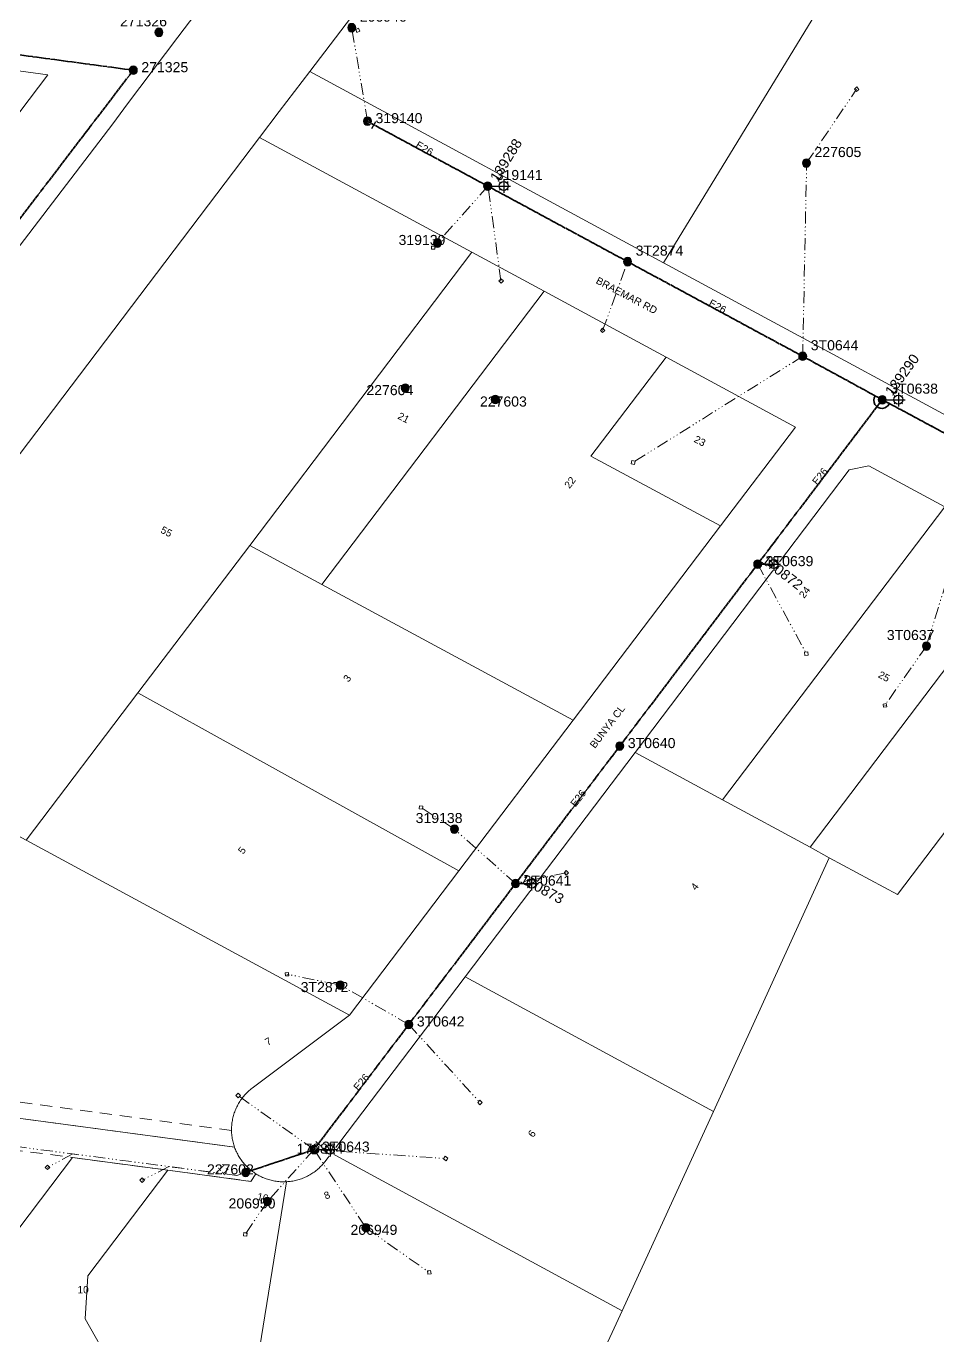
# Model space of a CAD drawing. Header units: metres. Extents: x 267072 to 270320, y 6186424 to 6191197.
# Drawn here: x 268296.5 to 268523.2, y 6187113.6 to 6187439 of the extents above; entities that cross this region are included whole.
import ezdxf
from ezdxf.enums import TextEntityAlignment as Align

# ---------------------------------------------------------------- set-up
doc = ezdxf.new("R2010")
doc.units = ezdxf.units.M
for name, pattern in [('Cable Exist OH', [1, 1, 0]), ('Dash', [5, 3, -2]), ('DASHED', [19.05, 12.7, -6.35]), ('PHANTOMX2', [6.6, 3, -0.75, 0.2, -0.75, 0.2, -0.75, 0.2, -0.75])]:
    doc.linetypes.add(name, pattern=pattern)
doc.layers.get('0').update_dxf_attribs({"color": 6})
for name, color, linetype, lineweight in [('_User_HV_Exist', 1, 'Continuous', 35), ('_User_LV_Exist', 5, 'Continuous', 35), ('Cadastre Easements_SP_EXT', 58, 'DASHED', 15), ('Cadastre Land Parcels_SP_EXT', 118, 'Continuous', 15), ('Cadastre Roads_SP_EXT', 218, 'Continuous', 15), ('Mains_HV_EXT', 13, 'Continuous', 25), ('Mains_LV_EXT', 163, 'Continuous', 25), ('Mains_SL_EXT', 131, 'Continuous', 25), ('Services_SP_EXT', 42, 'PHANTOMX2', 20)]:
    doc.layers.add(name, color=color, linetype=linetype, lineweight=lineweight)
doc.layers.add('Equip_SP_SL_EXT', color=7, linetype='Continuous')
doc.layers.add('SupportsOH_SP_TR_HV_LV_SL_EXT', color=7, linetype='Continuous')
doc.styles.add('iecARIAL', font='arial.ttf', dxfattribs={"height": 2})
doc.styles.add('POLE_LABEL', font='arial.ttf', dxfattribs={"height": 2})
doc.styles.add('SL_LABEL', font='arial.ttf', dxfattribs={"height": 2})
doc.styles.get("Standard").update_dxf_attribs({"font": 'arial.ttf'})

# ---------------------------------------------------------------- blocks, each defined once
blk = doc.blocks.new('SL_LANTERN_EXT')
at = {"flags": 9}
for tag, p in [('LRATECODE', (-7.4, 0)), ('LOUTREACHVOCAB', (-7.2, 0)), ('LOUTREACH', (-7, 0)), ('LANTNUMBER', (-6.6, 0)), ('LNEW', (-6.4, 0)), ('LMASTVOCAB', (-6.2, 0)), ('LMAST', (-6, 0)), ('LLAMPVOCAB', (-5.8, 0)), ('LLAMP', (-5.6, 0)), ('LEXIST', (-5.4, 0)), ('LCHARGE3PERCENT', (-5.2, 0)), ('LCHARGE3', (-5, 0)), ('LCHARGE2PERCENT', (-4.8, 0)), ('LCHARGE2', (-4.6, 0)), ('LCHARGE1PERCENT', (-4.4, 0)), ('LCHARGE1', (-4.2, 0)), ('LCATEGORY', (-4, 0)), ('LBRACKETVOCAB', (-3.8, 0)), ('LBRACKET', (-3.6, 0)), ('LKINGHEIGHT', (-3.4, 0)), ('CREPLACE', (-3.2, 0)), ('CREMOVE', (-3, 0)), ('CNUMBER', (-2.8, 0)), ('CNEW', (-2.6, 0)), ('CEXIST', (-2.4, 0)), ('USAGE', (-2.2, 0)), ('STATE', (-2, 0)), ('OWNED_BY', (-1.8, 0)), ('ORIENTATION', (-1.6, 0)), ('OPERATING_VOLTAGE', (-1.4, 0)), ('NO_PHASES', (-1.2, 0)), ('LANTERN_TYPE', (-1, 0)), ('LANTERN_PURPOSE', (-0.8, 0)), ('CONTROL_TYPE', (-0.6, 0)), ('CONSTRUCTED_VOLTAGE', (-0.4, 0))]:
    blk.add_attdef(tag, text='', height=0.001, rotation=270, dxfattribs=at).set_placement(p, align=Align.MIDDLE_LEFT)
at = {"style": 'SL_LABEL', "flags": 9}
blk.add_attdef('STREET_CODE', text='', height=0.001, rotation=270, dxfattribs=at).set_placement((0, 0), align=Align.MIDDLE_LEFT)
at = {"flags": 1}
blk.add_attdef('Z', (0, 0), '', height=0.001, rotation=270, dxfattribs=at)
at = {"flags": 9}
for tag, p in [('LREMOVE', (0, -7.6)), ('LREPLACE', (0, -7.8)), ('LTYPE', (0, -8)), ('LTYPEVOCAB', (0, -8.2)), ('LEGEND', (0, -8.4)), ('SUBURB', (0, -8.6)), ('STREETNAME', (0, -8.8)), ('LOCATION', (0, -9)), ('NOTES', (0, -9.2)), ('MAINTAINED_BY', (0, -9.86))]:
    blk.add_attdef(tag, text='', height=0.001, dxfattribs=at).set_placement(p, align=Align.MIDDLE_LEFT)
blk.add_attdef('OPERATED_BY', (0, -9.61), '', height=0.001, dxfattribs=at)
blk.add_wipeout([(5.69, 0), (5.06, -1.06), (4, -1.69), (2.94, -1.06), (2.31, 0), (2.94, 1.06), (4, 1.69), (5.06, 1.06)])
for p, q in [((0, 0), (4, 0)), ((2.94, 1.06), (3.2, 0.8)), ((4, 1.69), (4, 0)), ((5.06, 1.06), (4.8, 0.8)), ((2.94, -1.06), (3.2, -0.8)), ((4, 0), (5.69, 0)), ((4, 0), (4, -1.69)), ((5.06, -1.06), (4.8, -0.8))]:
    blk.add_line(p, q)
blk.add_circle((4, 0), 1.12)
at = {"width": 0.9}
blk.add_attdef('LNUMBER', text='', height=1, dxfattribs=at).set_placement((7, -1), align=Align.MIDDLE_LEFT)
blk = doc.blocks.new('CCP_EXT')
blk.add_wipeout([(0, 0.57), (0.57, 0), (0, -0.57), (-0.57, 0)])
blk.add_lwpolyline([(-0.57, 0), (0, 0.57), (0.57, 0), (0, -0.57), (-0.57, 0)])
at = {"flags": 1}
blk.add_attdef('Z', (0, 0), '', height=0.2, dxfattribs=at)
at = {"flags": 9}
for tag, p in [('CCP_TYPE', (0, 0)), ('CONSTRUCTED_VOLTAGE', (0, -0.2)), ('OPERATING_VOLTAGE', (0, -0.6)), ('ORIENTATION', (0, -0.8)), ('OWNED_BY', (0, -1)), ('STATE', (0, -1.8)), ('NO_PHASES', (0, -0.4)), ('USAGE', (0, -1.2)), ('LEGEND', (0, -1.4)), ('LIFE_SUPPORT', (0, -1.6)), ('NOTES', (0, -2))]:
    blk.add_attdef(tag, text='', height=0.2, dxfattribs=at).set_placement(p, align=Align.MIDDLE_LEFT)
blk = doc.blocks.new('POLE_EXT')
blk.add_hatch(color=256).paths.add_polyline_path([(-1, 0, 1), (1, 0, 1)])
blk.add_lwpolyline([(-1, 0, 1), (1, 0, 1)], format="xyb", close=True)
at = {"flags": 8}
blk.add_attdef('pNumber', text='', height=2, dxfattribs=at).set_placement((2.5, 2.5), align=Align.MIDDLE_CENTER)
at = {"style": 'POLE_LABEL', "flags": 9}
for tag, p in [('STRUCTURE_PLANT_NUMBER', (1.35, 0.03)), ('STREET_CODE', (1.35, -0.2))]:
    blk.add_attdef(tag, text='', height=0.2, dxfattribs=at).set_placement(p, align=Align.MIDDLE_LEFT)
at = {"flags": 9}
for tag, p in [('OWNED_BY', (1.35, -0.4)), ('SPECIAL_USE', (1.35, -0.8)), ('STATE', (1.35, -1)), ('cLV', (1.35, -1.4)), ('hDepth', (1.35, -1.6)), ('hDia', (1.35, -1.8)), ('cHV', (1.35, -2)), ('PARENT', (1.35, -0.6)), ('USAGE', (1.35, -1.2)), ('LBRACKET', (1.35, -2.2)), ('LExisting', (1.35, -2.4)), ('LANTNUMBER', (1.35, -2.6)), ('LOther', (1.35, -2.8)), ('LRemove', (1.35, -3)), ('LEGEND', (1.35, -3.2)), ('cLinedev', (1.35, -3.4)), ('pExisting', (1.35, -3.8)), ('pFooting', (1.35, -4.4)), ('pNew', (1.35, -4.6)), ('pRelocate', (1.35, -5)), ('pRemove', (1.35, -5.2)), ('pReplace', (1.35, -5.4)), ('pStay', (1.35, -5.6)), ('pType', (1.35, -5.8)), ('cspan', (1.35, -6)), ('STREETNAME', (1.35, -6.2)), ('SUBURB', (1.35, -6.4)), ('LOCATION', (1.35, -3.6)), ('PFNUMBER', (1.35, -4)), ('NEWPFNUMBER', (1.35, -4.2)), ('NOTES', (1.35, -6.6)), ('OPERATED_BY', (1.36, -7.01)), ('MAINTAINED_BY', (1.36, -6.81))]:
    blk.add_attdef(tag, text='', height=0.2, dxfattribs=at).set_placement(p, align=Align.MIDDLE_LEFT)
at = {"flags": 1}
blk.add_attdef('Z', (1.35, -7.33), '', height=0.2, dxfattribs=at)
blk = doc.blocks.new('End Shackle_EXT')
blk.add_wipeout([(0, 0.25), (1.81, 0.25), (1.82, -0.25), (0, -0.25)])
blk.add_line((1.81, -1), (1.81, 1))
at = {"flags": 1}
blk.add_attdef('Z', (0, 0), '', height=0.2, dxfattribs=at)
at = {"flags": 9}
for tag, p in [('CONNECTOR_TYPE', (0, 0)), ('CONSTRUCTED_VOLTAGE', (0, -0.2)), ('OPERATING_VOLTAGE', (0, -0.6)), ('ORIENTATION', (0, -0.8)), ('OWNED_BY', (0, -1)), ('STATE', (0, -1.2)), ('NO_PHASES', (0, -0.4)), ('USAGE', (0, -1.4)), ('NOTES', (0, -1.6))]:
    blk.add_attdef(tag, text='', height=0.2, dxfattribs=at).set_placement(p, align=Align.MIDDLE_LEFT)

msp = doc.modelspace()

# ---------------------------------------------------------------- linework, layer by layer
at = {"layer": '_User_HV_Exist', "linetype": 'Cable Exist OH'}
msp.add_lwpolyline([(268282.1722, 6187374.4483), (268323.1615, 6187428.1084), (268262.0087, 6187436.3195), (268139.3831, 6187453.0262)], dxfattribs=at)
at = {"layer": '_User_LV_Exist', "linetype": 'Cable Exist OH'}
msp.add_lwpolyline([(268489.5775, 6187357.0044), (268446.0493, 6187380.5188)], dxfattribs=at)
at = {"layer": 'Cadastre Land Parcels_SP_EXT', "linetype": 'Continuous'}
for points in [[(268573.1747, 6187573.6796), (268502.7952, 6187611.7001), (268468.3404, 6187562.1495), (268432.4115, 6187513.6457), (268367.0143, 6187427.7614), (268454.9878, 6187380.2363), (268573.1747, 6187573.6796)], [(268621.5617, 6187547.5398), (268573.1747, 6187573.6796), (268454.9878, 6187380.2363), (268497.0718, 6187357.5022), (268514.2151, 6187348.2419), (268589.2814, 6187307.6905), (268621.5617, 6187547.5398)], [(268287.9028, 6187408.5457), (268301.9322, 6187426.9532), (268207.4818, 6187439.7731), (268187.5458, 6187442.4783), (268167.6105, 6187445.1844), (268107.7989, 6187453.3034), (268096.1265, 6187454.9268), (268087.8776, 6187456.0754), (268028.0643, 6187464.1879), (267968.2517, 6187472.299), (267965.5723, 6187452.3572), (267962.8947, 6187432.4164), (267960.2162, 6187412.4745), (267957.5378, 6187392.5337), (268077.1656, 6187376.3262), (268097.0878, 6187373.5433), (268099.765, 6187393.4831), (268159.5756, 6187385.3531), (268179.5116, 6187382.6451), (268199.4476, 6187379.9369), (268259.8445, 6187371.7314), (268273.8737, 6187390.138), (268287.9028, 6187408.5457)], [(268324.3233, 6187273.3748), (268352.1145, 6187310.021), (268407.3592, 6187382.8688), (268354.5147, 6187411.4197), (268243.7202, 6187265.2857), (268296.5314, 6187236.7286), (268324.3233, 6187273.3748)], [(268425.3199, 6187373.1633), (268407.3592, 6187382.8688), (268352.1145, 6187310.021), (268370.0719, 6187300.3166), (268425.3199, 6187373.1633)], [(268469.1355, 6187314.8305), (268436.9407, 6187332.221), (268455.6122, 6187356.7971), (268425.3199, 6187373.1633), (268370.0719, 6187300.3166), (268432.525, 6187266.5613), (268469.1355, 6187314.8305)], [(268487.7821, 6187339.4149), (268455.6122, 6187356.7971), (268436.9407, 6187332.221), (268469.1355, 6187314.8305), (268487.7821, 6187339.4149)], [(268524.9011, 6187319.6086), (268506.0296, 6187329.8079), (268501.1459, 6187328.7452), (268447.9072, 6187258.5259), (268469.6521, 6187246.7534), (268524.9011, 6187319.6086)], [(268546.6662, 6187307.8484), (268524.9011, 6187319.6086), (268469.6521, 6187246.7534), (268491.3984, 6187234.982), (268546.6662, 6187307.8484)], [(268432.525, 6187266.5613), (268370.0719, 6187300.3166), (268352.1145, 6187310.021), (268324.3233, 6187273.3748), (268404.1213, 6187229.1122), (268432.525, 6187266.5613)], [(268568.4304, 6187296.0883), (268546.6662, 6187307.8484), (268491.3984, 6187234.982), (268496.1959, 6187232.3843), (268513.1642, 6187223.223), (268568.4304, 6187296.0883)], [(268648.5073, 6187264.8682), (268620.5603, 6187272.0166), (268616.109, 6187273.1545), (268606.1728, 6187275.6963), (268589.1609, 6187284.8874), (268579.6731, 6187290.0141), (268568.4304, 6187296.0883), (268513.1642, 6187223.223), (268496.1959, 6187232.3843), (268467.3684, 6187169.3209), (268444.7186, 6187119.7703), (268428.0441, 6187083.7373), (268511.0793, 6187072.9657), (268512.2828, 6187072.8065), (268521.1187, 6187071.6434), (268573.2217, 6187128.5935), (268590.1513, 6187147.0966), (268596.5126, 6187154.0492), (268606.081, 6187164.5073), (268648.5073, 6187264.8682)], [(268404.1213, 6187229.1122), (268324.3233, 6187273.3748), (268296.5314, 6187236.7286), (268376.9263, 6187193.2571), (268404.1213, 6187229.1122)], [(268496.1959, 6187232.3843), (268491.3984, 6187234.982), (268469.6521, 6187246.7534), (268447.9072, 6187258.5259), (268405.6287, 6187202.7618), (268467.3684, 6187169.3209), (268496.1959, 6187232.3843)], [(268467.3684, 6187169.3209), (268405.6287, 6187202.7618), (268372.4101, 6187158.9474), (268444.7186, 6187119.7703), (268467.3684, 6187169.3209)], [(268317.572, 6187106.4978), (268311.2142, 6187117.8232), (268311.8962, 6187128.4433), (268331.7732, 6187154.7351), (268308.0122, 6187157.8865), (268267.9598, 6187104.976), (268316.5433, 6187098.5793), (268317.572, 6187106.4978)]]:
    msp.add_lwpolyline(points, close=True, dxfattribs=at)
for points in [[(268338.7367, 6187442.2274), (268334.2522, 6187436.3521), (268321.7118, 6187419.7646), (268318.0534, 6187414.8132), (268113.3519, 6187146.9497), (268099.25, 6187128.0833), (268135.0847, 6187122.3002), (268181.121, 6187182.718), (268181.121, 6187182.718), (268243.7201, 6187265.2857), (268354.5146, 6187411.4197), (268359.4466, 6187417.8674), (268367.0142, 6187427.7614), (268432.4114, 6187513.6457)], [(268248.8031, 6187173.7669), (268348.3341, 6187160.4475), (268348.23, 6187160.7514), (268348.23, 6187160.7514), (268348.1334, 6187161.0574), (268348.0449, 6187161.3666), (268347.9638, 6187161.677), (268347.89, 6187161.9895), (268347.8245, 6187162.3043), (268347.7664, 6187162.6202), (268347.7164, 6187162.9373), (268347.6747, 6187163.2557), (268347.6403, 6187163.5752), (268347.6143, 6187163.895), (268347.5955, 6187164.2159), (268347.5859, 6187164.537), (268347.5856, 6187164.5838), (268347.5837, 6187164.8573), (268347.5889, 6187165.1788), (268347.6023, 6187165.4995), (268347.6241, 6187165.8204), (268347.654, 6187166.1396), (268347.6914, 6187166.4589), (268347.737, 6187166.7764), (268347.7902, 6187167.0931), (268347.8516, 6187167.409), (268347.9204, 6187167.7221), (268347.9967, 6187168.0345), (268348.0814, 6187168.344), (268348.1735, 6187168.6518), (268348.2731, 6187168.9567), (268348.381, 6187169.2598), (268348.4955, 6187169.5603), (268348.6175, 6187169.8568), (268348.747, 6187170.1505), (268348.8841, 6187170.4415), (268349.0279, 6187170.7286), (268349.1791, 6187171.0119), (268349.3369, 6187171.2915), (268349.5024, 6187171.5672), (268349.6737, 6187171.8381), (268349.8525, 6187172.1052), (268350.0373, 6187172.3676), (268350.2287, 6187172.626), (268350.4269, 6187172.8786), (268350.6309, 6187173.1265), (268350.8409, 6187173.3695), (268351.0568, 6187173.6068), (268351.2785, 6187173.8391), (268351.5061, 6187174.0657), (268351.7398, 6187174.2864), (268351.9784, 6187174.5012), (268352.2221, 6187174.7103), (268352.4711, 6187174.9135), (268352.725, 6187175.1098), (268376.9262, 6187193.2571), (268296.5313, 6187236.7286)], [(268267.9597, 6187104.976), (268308.0121, 6187157.8865), (268331.7731, 6187154.7351), (268352.3527, 6187151.9492), (268353.6254, 6187153.8444), (268353.3572, 6187154.0179), (268353.0939, 6187154.1983), (268352.8345, 6187154.3849), (268352.5799, 6187154.5775), (268352.3301, 6187154.7763), (268352.0859, 6187154.9811), (268351.8465, 6187155.1921), (268351.6119, 6187155.4091), (268351.383, 6187155.6322), (268351.1605, 6187155.8605), (268350.9428, 6187156.0939), (268350.7307, 6187156.3333), (268350.5252, 6187156.577), (268350.3253, 6187156.8267), (268350.1317, 6187157.0805), (268349.9448, 6187157.3386), (268349.7643, 6187157.6028), (268349.5903, 6187157.8701), (268349.4228, 6187158.1414), (268349.2618, 6187158.417), (268349.1081, 6187158.6968), (268348.9617, 6187158.9807), (268348.9617, 6187158.9807), (268348.8218, 6187159.2677), (268348.6884, 6187159.5578), (268348.5632, 6187159.8513), (268348.4446, 6187160.1478), (268348.3341, 6187160.4475), (268248.8031, 6187173.7669)], [(268428.044, 6187083.7373), (268444.7185, 6187119.7703), (268444.7185, 6187119.7703), (268372.41, 6187158.9474), (268371.0419, 6187157.1425), (268370.8496, 6187156.8869), (268370.6505, 6187156.6372), (268370.4457, 6187156.3913), (268370.2348, 6187156.1513), (268370.0181, 6187155.916), (268369.7954, 6187155.6866), (268369.5677, 6187155.4631), (268369.334, 6187155.2444), (268369.0953, 6187155.0315), (268368.8515, 6187154.8244), (268368.6026, 6187154.6242), (268368.3494, 6187154.4299), (268368.0911, 6187154.2413), (268367.8277, 6187154.0596), (268367.5599, 6187153.8848), (268367.2889, 6187153.7159), (268367.0134, 6187153.5539), (268366.7337, 6187153.3987), (268366.4505, 6187153.2503), (268366.1638, 6187153.1099), (268365.8737, 6187152.9753), (268365.5801, 6187152.8486), (268365.2837, 6187152.7287), (268364.984, 6187152.6168), (268364.6824, 6187152.5118), (268364.3781, 6187152.4137), (268364.0713, 6187152.3245), (268363.7625, 6187152.2412), (268363.4519, 6187152.1668), (268363.1386, 6187152.0993), (268362.8252, 6187152.0397), (268362.5091, 6187151.9882), (268362.1928, 6187151.9444), (268361.8755, 6187151.9087), (268361.5571, 6187151.8799), (268361.2378, 6187151.859), (268351.8795, 6187093.9272)], [(268351.8795, 6187093.9272), (268361.2378, 6187151.859), (268360.9182, 6187151.847), (268360.5985, 6187151.8421), (268360.2794, 6187151.8451), (268359.9593, 6187151.856), (268359.6406, 6187151.8739), (268359.3217, 6187151.9008), (268359.0042, 6187151.9357), (268358.6875, 6187151.9776), (268358.3713, 6187152.0274), (268358.0566, 6187152.0852), (268357.7442, 6187152.1501), (268357.4332, 6187152.2229), (268357.1237, 6187152.3038), (268356.8165, 6187152.3926), (268356.5116, 6187152.4886), (268356.2089, 6187152.5915), (268355.9085, 6187152.7023), (268355.6121, 6187152.8203), (268355.3179, 6187152.9453), (268355.027, 6187153.0774), (268354.7391, 6187153.2175), (268354.4551, 6187153.3636), (268354.1743, 6187153.5168), (268353.8982, 6187153.6771), (268353.6254, 6187153.8444), (268352.3527, 6187151.9492), (268331.7731, 6187154.7351), (268331.7731, 6187154.7351), (268311.8961, 6187128.4434), (268311.2141, 6187117.8232), (268317.5719, 6187106.4978)]]:
    msp.add_lwpolyline(points, dxfattribs=at)
at = {"layer": 'Mains_HV_EXT', "linetype": 'Cable Exist OH'}
msp.add_lwpolyline([(268282.1722, 6187374.4483), (268323.1615, 6187428.1084), (268262.0087, 6187436.3195), (268139.3831, 6187453.0262)], dxfattribs=at)
at = {"layer": 'Mains_LV_EXT', "linetype": 'Cable Exist OH'}
msp.add_lwpolyline([(268489.5775, 6187357.0044), (268446.0493, 6187380.5188)], dxfattribs=at)
at = {"layer": 'Mains_LV_EXT', "linetype": 'Continuous'}
msp.add_lwpolyline([(268507.6154, 6187347.1457, 1.10485162), (268511.1325, 6187345.2792)], format="xyb", dxfattribs=at)
at = {"layer": 'Services_SP_EXT'}
for points in [[(268535.0106, 6187332.4616), (268520.336, 6187284.986)], [(268391.649, 6187190.9436), (268374.6214, 6187200.7366)]]:
    msp.add_lwpolyline(points, dxfattribs=at)

# ---------------------------------------------------------------- block references
at = {"layer": 'SupportsOH_SP_TR_HV_LV_SL_EXT'}
ref = msp.add_blockref('POLE_EXT', (268329.5314, 6187437.5157), dxfattribs=at)
ref.add_attrib('ASSET_NUM', '271326', dxfattribs={"layer": '0', "height": 2.5, "style": 'POLE_LABEL'}).set_placement((268331.5314, 6187438.2657), align=Align.BOTTOM_RIGHT)
ref = msp.add_blockref('POLE_EXT', (268323.1615, 6187428.1084), dxfattribs=at)
ref.add_attrib('ASSET_NUM', '271325', dxfattribs={"layer": '0', "height": 2.5, "style": 'POLE_LABEL'}).set_placement((268325.1615, 6187428.8584), align=Align.MIDDLE_LEFT)
ref = msp.add_blockref('POLE_EXT', (268381.388, 6187415.4465), dxfattribs=at)
ref.add_attrib('ASSET_NUM', '319140', dxfattribs={"layer": '0', "height": 2.5, "style": 'POLE_LABEL'}).set_placement((268383.388, 6187416.1965), align=Align.MIDDLE_LEFT)
ref = msp.add_blockref('POLE_EXT', (268490.513, 6187405.02), dxfattribs=at)
ref.add_attrib('ASSET_NUM', '227605', dxfattribs={"layer": '0', "height": 2.5, "style": 'POLE_LABEL'}).set_placement((268492.513, 6187405.77), align=Align.BOTTOM_LEFT)
ref = msp.add_blockref('POLE_EXT', (268446.0493, 6187380.5188), dxfattribs=at)
ref.add_attrib('ASSET_NUM', '3T2874', dxfattribs={"layer": '0', "height": 2.5, "style": 'POLE_LABEL'}).set_placement((268448.0493, 6187381.2688), align=Align.BOTTOM_LEFT)
ref = msp.add_blockref('POLE_EXT', (268489.5775, 6187357.0044), dxfattribs=at)
ref.add_attrib('ASSET_NUM', '3T0644', dxfattribs={"layer": '0', "height": 2.5, "style": 'POLE_LABEL'}).set_placement((268491.5775, 6187357.7544), align=Align.BOTTOM_LEFT)
ref = msp.add_blockref('POLE_EXT', (268390.767, 6187349.099), dxfattribs=at)
ref.add_attrib('ASSET_NUM', '227604', dxfattribs={"layer": '0', "height": 2.5, "style": 'POLE_LABEL'}).set_placement((268392.767, 6187349.849), align=Align.TOP_RIGHT)
ref = msp.add_blockref('POLE_EXT', (268413.171, 6187346.267), dxfattribs=at)
ref.add_attrib('ASSET_NUM', '227603', dxfattribs={"layer": '0', "height": 2.5, "style": 'POLE_LABEL'}).set_placement((268415.171, 6187347.017), align=Align.TOP_CENTER)
ref = msp.add_blockref('POLE_EXT', (268520.336, 6187284.986), dxfattribs=at)
ref.add_attrib('ASSET_NUM', '3T0637', dxfattribs={"layer": '0', "height": 2.5, "style": 'POLE_LABEL'}).set_placement((268522.336, 6187285.736), align=Align.BOTTOM_RIGHT)
ref = msp.add_blockref('POLE_EXT', (268444.1054, 6187260.1322), dxfattribs=at)
ref.add_attrib('ASSET_NUM', '3T0640', dxfattribs={"layer": '0', "height": 2.5, "style": 'POLE_LABEL'}).set_placement((268446.1054, 6187260.8822), align=Align.MIDDLE_LEFT)
ref = msp.add_blockref('POLE_EXT', (268374.6215, 6187200.7366), dxfattribs=at)
ref.add_attrib('ASSET_NUM', '3T2872', dxfattribs={"layer": '0', "height": 2.5, "style": 'POLE_LABEL'}).set_placement((268376.6215, 6187201.4866), align=Align.TOP_RIGHT)
ref = msp.add_blockref('POLE_EXT', (268391.6489, 6187190.9436), dxfattribs=at)
ref.add_attrib('ASSET_NUM', '3T0642', dxfattribs={"layer": '0', "height": 2.5, "style": 'POLE_LABEL'}).set_placement((268393.6489, 6187191.6936), align=Align.MIDDLE_LEFT)
ref = msp.add_blockref('POLE_EXT', (268351.1276, 6187154.1847), dxfattribs=at)
ref.add_attrib('ASSET_NUM', '227602', dxfattribs={"layer": '0', "height": 2.5, "style": 'POLE_LABEL'}).set_placement((268353.1276, 6187154.9347), align=Align.MIDDLE_RIGHT)
ref = msp.add_blockref('POLE_EXT', (268356.4977, 6187146.9717), dxfattribs=at)
ref.add_attrib('ASSET_NUM', '206950', dxfattribs={"layer": '0', "height": 2.5, "style": 'POLE_LABEL'}).set_placement((268358.4977, 6187147.7217), align=Align.TOP_RIGHT)
ref = msp.add_blockref('POLE_EXT', (268380.986, 6187140.411), dxfattribs=at)
ref.add_attrib('ASSET_NUM', '206949', dxfattribs={"layer": '0', "height": 2.5, "style": 'POLE_LABEL'}).set_placement((268382.986, 6187141.161), align=Align.TOP_CENTER)

# ---------------------------------------------------------------- texts
at = {"layer": 'Cadastre Land Parcels_SP_EXT'}
for s, rotation, p in [('21', 332.287323, (268388.7164, 6187341.5924)), ('23', 332.226654, (268462.3677, 6187335.8158)), ('22', 52.842773, (268431.6009, 6187323.9816)), ('55', 332.299999, (268329.7605, 6187313.2831)), ('24', 52.816036, (268489.9272, 6187296.6882)), ('3', 52.817562, (268376.6312, 6187275.8771)), ('25', 332.113159, (268508.1544, 6187277.2981)), ('5', 52.971096, (268350.4756, 6187233.1181)), ('4', 52.889999, (268463.0252, 6187224.1214)), ('7', 30.5273, (268356.5468, 6187185.5937)), ('6', 52.82, (268422.5314, 6187162.7001)), ('11', 312.55096, (268344.0285, 6187155.4173)), ('10', 346.579816, (268353.7882, 6187147.4211)), ('8', 22.197718, (268371.0009, 6187147.4148))]:
    msp.add_text(s, height=1.8, rotation=rotation, dxfattribs=at).set_placement(p)
msp.add_text('10', height=1.8, dxfattribs=at).set_placement((268309.2815, 6187124.1344))
at = {"layer": 'Cadastre Roads_SP_EXT'}
for s, rotation, p in [('BRAEMAR RD', 332.228079, (268437.9835, 6187375.2398)), ('BUNYA CL', 52.859402, (268437.9296, 6187259.4128))]:
    msp.add_text(s, height=1.8, rotation=rotation, dxfattribs=at).set_placement(p)
at = {"layer": 'Mains_LV_EXT'}
for rotation, p in [(329.113573, (268393.1636, 6187409.0464)), (331.185107, (268466.0426, 6187369.7181)), (51.705403, (268493.1848, 6187324.8657)), (51.705403, (268433.078, 6187244.8479)), (49.16328, (268379.0677, 6187174.3324))]:
    msp.add_text('E26', height=1.8, rotation=rotation, dxfattribs=at).set_placement(p)

# ---------------------------------------------------------------- next in the draw order: block references
at = {"layer": 'Equip_SP_SL_EXT'}
ref = msp.add_blockref('SL_LANTERN_EXT', (268411.2617, 6187399.3117), dxfattribs=at)
ref.add_attrib('ASSET_NUM', '139288', dxfattribs={"layer": '0', "height": 2.5, "rotation": 58.351563, "style": 'iecARIAL'}).set_placement((268412.7617, 6187400.8117), align=Align.MIDDLE_LEFT)
ref = msp.add_blockref('SL_LANTERN_EXT', (268509.3677, 6187346.2102), dxfattribs=at)
ref.add_attrib('ASSET_NUM', '139290', dxfattribs={"layer": '0', "height": 2.5, "rotation": 54.08899, "style": 'iecARIAL'}).set_placement((268510.8677, 6187347.7102), align=Align.MIDDLE_LEFT)
ref = msp.add_blockref('SL_LANTERN_EXT', (268478.3901, 6187305.3523), dxfattribs=at)
ref.add_attrib('ASSET_NUM', '170872', dxfattribs={"layer": '0', "height": 2.5, "rotation": 322.63002, "style": 'iecARIAL'}).set_placement((268479.8901, 6187306.8523), align=Align.MIDDLE_LEFT)
ref = msp.add_blockref('SL_LANTERN_EXT', (268418.1983, 6187225.9615), dxfattribs=at)
ref.add_attrib('ASSET_NUM', '170873', dxfattribs={"layer": '0', "height": 2.5, "rotation": 331.408703, "style": 'iecARIAL'}).set_placement((268419.6983, 6187227.4615), align=Align.MIDDLE_LEFT)
ref = msp.add_blockref('SL_LANTERN_EXT', (268368.0893, 6187159.8374), dxfattribs=at)
ref.add_attrib('ASSET_NUM', '170874', dxfattribs={"layer": '0', "height": 2.5, "style": 'iecARIAL'}).set_placement((268369.5893, 6187161.3374), align=Align.TOP_CENTER)
at = {"layer": 'Services_SP_EXT'}
for p, rotation in [((268378.9796, 6187438.0153), 68.3885152816334), ((268502.9863, 6187423.3726), 86.47679285614035), ((268397.6985, 6187383.9978), 225.9991865027672), ((268447.444, 6187330.597), 214.8520015180086), ((268490.495, 6187283.125), 320.8225374378853), ((268510.008, 6187270.248), 233.7974239718045), ((268394.702, 6187244.878), 128.9240294730583), ((268361.365, 6187203.44), 139.5463032120566), ((268400.825, 6187157.634), 10.49722342656904), ((268351.0045, 6187138.7768), 218.1745381830178), ((268396.725, 6187129.344), 323.7428123739854)]:
    msp.add_blockref('CCP_EXT', p, dxfattribs=dict(at, rotation=rotation))
for p in [(268414.608, 6187375.7189), (268439.8404, 6187363.4504), (268349.2574, 6187173.2652), (268409.353, 6187171.521), (268301.8376, 6187155.4355), (268325.3838, 6187152.235)]:
    msp.add_blockref('CCP_EXT', p, dxfattribs=at)

# ---------------------------------------------------------------- next in the draw order: linework, layer by layer
at = {"layer": '_User_LV_Exist', "linetype": 'Cable Exist OH'}
for points in [[(268446.0493, 6187380.5188), (268411.3382, 6187399.2683)], [(268509.3677, 6187346.2102), (268489.5775, 6187357.0044)], [(268509.3677, 6187346.2102), (268478.3901, 6187305.3523)], [(268535.0106, 6187332.4616), (268509.3677, 6187346.2102)], [(268418.1983, 6187225.9615), (268391.649, 6187190.9437)]]:
    msp.add_lwpolyline(points, dxfattribs=at)
at = {"layer": '_User_LV_Exist', "linetype": 'Continuous'}
msp.add_lwpolyline([(268507.6154, 6187347.1457, 1.10485162), (268511.1325, 6187345.2792)], format="xyb", dxfattribs=at)
at = {"layer": 'Cadastre Easements_SP_EXT', "linetype": 'Dash'}
msp.add_lwpolyline([(268348.2299, 6187160.7513), (268348.1334, 6187161.0573), (268348.0449, 6187161.3665), (268347.9638, 6187161.6771), (268347.89, 6187161.9895), (268347.8246, 6187162.3042), (268347.7664, 6187162.6201), (268347.7164, 6187162.9374), (268347.6746, 6187163.2557), (268347.6405, 6187163.5751), (268347.6143, 6187163.895), (268347.5957, 6187164.2159), (268347.5859, 6187164.537), (268347.5855, 6187164.5838), (268258.28, 6187176.5351), (268253.5938, 6187180.0867), (268248.8032, 6187173.7669), (268348.334, 6187160.4474), (268348.2299, 6187160.7513)], close=True, dxfattribs=at)
msp.add_lwpolyline([(268243.0614, 6187166.2414), (268308.012, 6187157.8865), (268331.7731, 6187154.7351), (268352.3526, 6187151.9493), (268353.6253, 6187153.8443), (268353.6253, 6187153.8443), (268353.3572, 6187154.0179), (268353.0938, 6187154.1984), (268352.8346, 6187154.3849), (268352.5799, 6187154.5775), (268352.3301, 6187154.7764), (268352.086, 6187154.9811), (268351.8465, 6187155.1921), (268351.6119, 6187155.4091), (268351.3829, 6187155.6323), (268351.1605, 6187155.8606), (268350.9428, 6187156.0938), (268350.7307, 6187156.3334), (268350.5251, 6187156.5771), (268350.3252, 6187156.8268), (268350.1317, 6187157.0806), (268349.9447, 6187157.3386), (268349.7642, 6187157.6028), (268349.5902, 6187157.8701), (268349.4228, 6187158.1415), (268349.2617, 6187158.4169), (268349.1081, 6187158.6967), (268348.9616, 6187158.9807), (268348.8218, 6187159.2676), (268348.6885, 6187159.5578), (268348.5632, 6187159.8513), (268348.4446, 6187160.1477), (268348.334, 6187160.4474), (268248.8032, 6187173.7669)], dxfattribs=at)
at = {"layer": 'Mains_LV_EXT', "linetype": 'Cable Exist OH'}
for points in [[(268446.0493, 6187380.5188), (268411.3382, 6187399.2683)], [(268509.3677, 6187346.2102), (268489.5775, 6187357.0044)], [(268509.3677, 6187346.2102), (268478.3901, 6187305.3523)], [(268535.0106, 6187332.4616), (268509.3677, 6187346.2102)], [(268418.1983, 6187225.9615), (268391.649, 6187190.9437)]]:
    msp.add_lwpolyline(points, dxfattribs=at)
at = {"layer": 'Mains_SL_EXT', "linetype": 'Cable Exist OH'}
for points in [[(268509.3677, 6187346.2102), (268489.5775, 6187357.0044), (268446.0493, 6187380.5188), (268411.2617, 6187399.3117)], [(268509.3677, 6187346.2102), (268478.3901, 6187305.3523)], [(268509.3677, 6187346.2102), (268535.0106, 6187332.4616)]]:
    msp.add_lwpolyline(points, dxfattribs=at)
at = {"layer": 'Services_SP_EXT'}
for points in [[(268381.388, 6187415.4465), (268377.4768, 6187438.6685)], [(268489.5775, 6187357.0044), (268490.5631, 6187405.069), (268502.9863, 6187423.3726)], [(268411.3382, 6187399.2683), (268398.7711, 6187385.1704)], [(268414.5536, 6187375.7949), (268411.3382, 6187399.2683)], [(268439.8404, 6187363.4504), (268446.0493, 6187380.5188)], [(268489.5775, 6187357.0044), (268447.3163, 6187330.579)], [(268478.3902, 6187305.3523), (268490.495, 6187283.125)], [(268520.336, 6187284.986), (268510.008, 6187270.248)], [(268418.1983, 6187225.9615), (268403.0029, 6187239.4723), (268394.702, 6187244.878)], [(268374.6214, 6187200.7366), (268361.365, 6187203.44)], [(268391.649, 6187190.9436), (268409.3531, 6187171.521)], [(268368.0894, 6187159.8373), (268349.2575, 6187173.2652)], [(268351.1277, 6187154.1847), (268348.9266, 6187153.422), (268242.6281, 6187167.3297), (268233.5085, 6187164.8853)], [(268351.1277, 6187154.1847), (268348.9266, 6187153.422), (268308.1255, 6187158.7598), (268301.8376, 6187155.4355)], [(268368.0894, 6187159.8374), (268356.4977, 6187146.9717)], [(268368.0894, 6187159.8374), (268380.986, 6187140.411)], [(268368.0894, 6187159.8374), (268400.825, 6187157.6341)], [(268351.1277, 6187154.1847), (268348.9266, 6187153.422), (268332.0136, 6187155.6094), (268325.3838, 6187152.2351)], [(268356.4977, 6187146.9717), (268351.0047, 6187138.7768)], [(268380.986, 6187140.411), (268396.725, 6187129.344)]]:
    msp.add_lwpolyline(points, dxfattribs=at)

# ---------------------------------------------------------------- next in the draw order: block references
msp.add_blockref('CCP_EXT', (268430.813, 6187228.6572), dxfattribs=at)
at = {"layer": 'SupportsOH_SP_TR_HV_LV_SL_EXT'}
ref = msp.add_blockref('POLE_EXT', (268377.4768, 6187438.6685), dxfattribs=at)
ref.add_attrib('ASSET_NUM', '206946', dxfattribs={"layer": '0', "height": 2.5, "style": 'POLE_LABEL'}).set_placement((268379.4768, 6187439.4185), align=Align.BOTTOM_LEFT)
ref = msp.add_blockref('POLE_EXT', (268411.2617, 6187399.3117), dxfattribs=at)
ref.add_attrib('ASSET_NUM', '319141', dxfattribs={"layer": '0', "height": 2.5, "style": 'POLE_LABEL'}).set_placement((268413.2617, 6187400.0617), align=Align.BOTTOM_LEFT)
ref = msp.add_blockref('POLE_EXT', (268398.7586, 6187385.1637), dxfattribs=at)
ref.add_attrib('ASSET_NUM', '319139', dxfattribs={"layer": '0', "height": 2.5, "style": 'POLE_LABEL'}).set_placement((268400.7586, 6187385.9137), align=Align.MIDDLE_RIGHT)
ref = msp.add_blockref('POLE_EXT', (268509.3677, 6187346.2102), dxfattribs=at)
ref.add_attrib('ASSET_NUM', '3T0638', dxfattribs={"layer": '0', "height": 2.5, "style": 'POLE_LABEL'}).set_placement((268511.3677, 6187346.9602), align=Align.BOTTOM_LEFT)
ref = msp.add_blockref('POLE_EXT', (268478.3901, 6187305.3523), dxfattribs=at)
ref.add_attrib('ASSET_NUM', '3T0639', dxfattribs={"layer": '0', "height": 2.5, "style": 'POLE_LABEL'}).set_placement((268480.3901, 6187306.1023), align=Align.MIDDLE_LEFT)
ref = msp.add_blockref('POLE_EXT', (268403.0097, 6187239.5039), dxfattribs=at)
ref.add_attrib('ASSET_NUM', '319138', dxfattribs={"layer": '0', "height": 2.5, "style": 'POLE_LABEL'}).set_placement((268405.0097, 6187240.2539), align=Align.BOTTOM_RIGHT)
ref = msp.add_blockref('POLE_EXT', (268368.0893, 6187159.8374), dxfattribs=at)
ref.add_attrib('ASSET_NUM', '3T0643', dxfattribs={"layer": '0', "height": 2.5, "style": 'POLE_LABEL'}).set_placement((268370.0893, 6187160.5874), align=Align.MIDDLE_LEFT)

# ---------------------------------------------------------------- next in the draw order: linework, layer by layer
at = {"layer": '_User_LV_Exist', "linetype": 'Cable Exist OH'}
msp.add_lwpolyline([(268478.3901, 6187305.3523), (268444.1054, 6187260.1323), (268418.1983, 6187225.9615)], dxfattribs=at)
at = {"layer": 'Mains_LV_EXT', "linetype": 'Cable Exist OH'}
msp.add_lwpolyline([(268478.3901, 6187305.3523), (268444.1054, 6187260.1323), (268418.1983, 6187225.9615)], dxfattribs=at)
at = {"layer": 'Mains_SL_EXT', "linetype": 'Cable Exist OH'}
msp.add_lwpolyline([(268478.3901, 6187305.3523), (268444.1054, 6187260.1323), (268418.1983, 6187225.9615)], dxfattribs=at)
at = {"layer": 'Services_SP_EXT'}
msp.add_lwpolyline([(268430.813, 6187228.6572), (268418.1983, 6187225.9615)], dxfattribs=at)

# ---------------------------------------------------------------- next in the draw order: block references
at = {"layer": 'Mains_LV_EXT'}
for p, rotation in [((268381.3637, 6187415.3948), 330.7772427676953), ((268368.0893, 6187159.8374), 49.16328023510768)]:
    msp.add_blockref('End Shackle_EXT', p, dxfattribs=dict(at, rotation=rotation))
at = {"layer": 'SupportsOH_SP_TR_HV_LV_SL_EXT'}
ref = msp.add_blockref('POLE_EXT', (268418.1983, 6187225.9615), dxfattribs=at)
ref.add_attrib('ASSET_NUM', '3T0641', dxfattribs={"layer": '0', "height": 2.5, "style": 'POLE_LABEL'}).set_placement((268420.1983, 6187226.7115), align=Align.MIDDLE_LEFT)

# ---------------------------------------------------------------- next in the draw order: linework, layer by layer
at = {"layer": '_User_LV_Exist', "linetype": 'Cable Exist OH'}
for points in [[(268411.3382, 6187399.2683), (268381.3637, 6187415.3948)], [(268391.649, 6187190.9437), (268368.0894, 6187159.8374)], [(268368.0894, 6187159.8375), (268351.1277, 6187154.1847)]]:
    msp.add_lwpolyline(points, dxfattribs=at)
at = {"layer": 'Mains_LV_EXT', "linetype": 'Cable Exist OH'}
for points in [[(268411.3382, 6187399.2683), (268381.3637, 6187415.3948)], [(268391.649, 6187190.9437), (268368.0894, 6187159.8374)], [(268368.0894, 6187159.8375), (268351.1277, 6187154.1847)]]:
    msp.add_lwpolyline(points, dxfattribs=at)
at = {"layer": 'Mains_SL_EXT', "linetype": 'Cable Exist OH'}
msp.add_lwpolyline([(268418.1983, 6187225.9615), (268391.649, 6187190.9437), (268368.0894, 6187159.8374)], dxfattribs=at)

doc.saveas('drawing.dxf')
